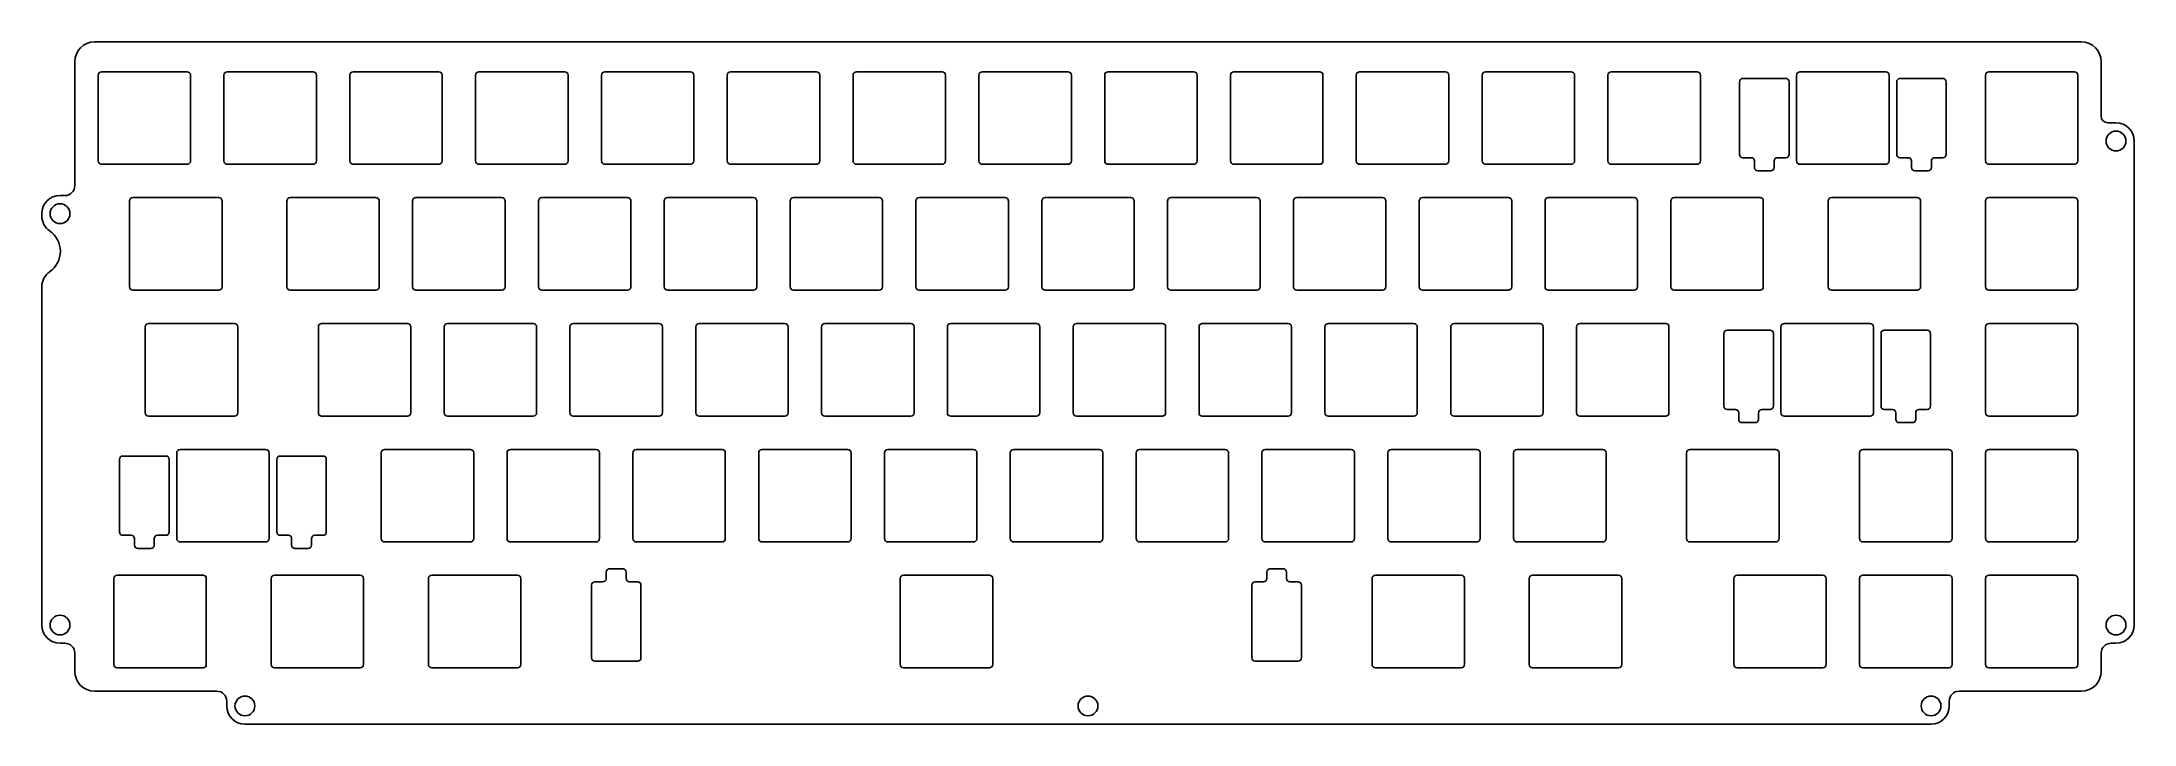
# Model space of a CAD drawing. Header units: millimetres. Extents: x -122 to 195, y -28 to 76.
import ezdxf

# ---------------------------------------------------------------- set-up
doc = ezdxf.new("R2010")
doc.units = ezdxf.units.MM

msp = doc.modelspace()

# ---------------------------------------------------------------- linework, layer by layer
at = {"color": 7, "linetype": 'Continuous', "lineweight": 25}
for p, q in [((186.76, 75.67), (-114.04, 75.67)), ((-117.04, 72.67), (-117.04, 53.92)), ((-113.51, 70.65), (-113.51, 57.65)), ((-100.01, 71.15), (-113.01, 71.15)), ((-99.51, 57.65), (-99.51, 70.65)), ((-94.46, 70.65), (-94.46, 57.65)), ((-80.96, 71.15), (-93.96, 71.15)), ((-80.46, 57.65), (-80.46, 70.65)), ((-75.41, 70.65), (-75.41, 57.65)), ((-61.91, 71.15), (-74.91, 71.15)), ((-61.41, 57.65), (-61.41, 70.65)), ((-56.36, 70.65), (-56.36, 57.65)), ((-42.86, 71.15), (-55.86, 71.15)), ((-42.36, 57.65), (-42.36, 70.65)), ((-37.31, 70.65), (-37.31, 57.65)), ((-23.81, 71.15), (-36.81, 71.15)), ((-23.31, 57.65), (-23.31, 70.65)), ((-18.26, 70.65), (-18.26, 57.65)), ((-4.76, 71.15), (-17.76, 71.15)), ((-4.26, 57.65), (-4.26, 70.65)), ((0.79, 70.65), (0.79, 57.65)), ((14.29, 71.15), (1.29, 71.15)), ((14.79, 57.65), (14.79, 70.65)), ((19.84, 70.65), (19.84, 57.65)), ((33.34, 71.15), (20.34, 71.15)), ((33.84, 57.65), (33.84, 70.65)), ((38.89, 70.65), (38.89, 57.65)), ((52.39, 71.15), (39.39, 71.15)), ((52.89, 57.65), (52.89, 70.65)), ((57.94, 70.65), (57.94, 57.65)), ((71.44, 71.15), (58.44, 71.15)), ((71.94, 57.65), (71.94, 70.65)), ((76.99, 70.65), (76.99, 57.65)), ((90.49, 71.15), (77.49, 71.15)), ((90.99, 57.65), (90.99, 70.65)), ((96.04, 70.65), (96.04, 57.65)), ((109.54, 71.15), (96.54, 71.15)), ((110.04, 57.65), (110.04, 70.65)), ((115.09, 70.65), (115.09, 57.65)), ((128.59, 71.15), (115.59, 71.15)), ((129.09, 57.65), (129.09, 70.65)), ((142.01, 70.15), (135.51, 70.15)), ((143.66, 70.65), (143.66, 57.65)), ((157.16, 71.15), (144.16, 71.15)), ((157.66, 57.65), (157.66, 70.65)), ((165.81, 70.15), (159.31, 70.15)), ((172.24, 70.65), (172.24, 57.65)), ((185.74, 71.15), (172.74, 71.15)), ((186.24, 57.65), (186.24, 70.65)), ((189.76, 64.42), (189.76, 72.67)), ((135.01, 69.65), (135.01, 58.65)), ((142.51, 58.65), (142.51, 69.65)), ((158.81, 69.65), (158.81, 58.65)), ((166.31, 58.65), (166.31, 69.65)), ((192.01, 63.42), (190.76, 63.42)), ((194.76, -12.58), (194.76, 60.67)), ((-113.01, 57.15), (-100.01, 57.15)), ((-93.96, 57.15), (-80.96, 57.15)), ((-74.91, 57.15), (-61.91, 57.15)), ((-55.86, 57.15), (-42.86, 57.15)), ((-36.81, 57.15), (-23.81, 57.15)), ((-17.76, 57.15), (-4.76, 57.15)), ((1.29, 57.15), (14.29, 57.15)), ((20.34, 57.15), (33.34, 57.15)), ((39.39, 57.15), (52.39, 57.15)), ((58.44, 57.15), (71.44, 57.15)), ((77.49, 57.15), (90.49, 57.15)), ((96.54, 57.15), (109.54, 57.15)), ((115.59, 57.15), (128.59, 57.15)), ((135.51, 58.15), (136.76, 58.15)), ((137.26, 57.65), (137.26, 56.65)), ((140.26, 56.65), (140.26, 57.65)), ((140.76, 58.15), (142.01, 58.15)), ((144.16, 57.15), (157.16, 57.15)), ((159.31, 58.15), (160.56, 58.15)), ((161.06, 57.65), (161.06, 56.65)), ((164.06, 56.65), (164.06, 57.65)), ((164.56, 58.15), (165.81, 58.15)), ((172.74, 57.15), (185.74, 57.15)), ((137.76, 56.15), (139.76, 56.15)), ((161.56, 56.15), (163.56, 56.15)), ((-118.54, 52.42), (-119.28, 52.42)), ((-108.75, 51.6), (-108.75, 38.6)), ((-95.25, 52.1), (-108.25, 52.1)), ((-94.75, 38.6), (-94.75, 51.6)), ((-84.94, 51.6), (-84.94, 38.6)), ((-71.44, 52.1), (-84.44, 52.1)), ((-70.94, 38.6), (-70.94, 51.6)), ((-65.89, 51.6), (-65.89, 38.6)), ((-52.39, 52.1), (-65.39, 52.1)), ((-51.89, 38.6), (-51.89, 51.6)), ((-46.84, 51.6), (-46.84, 38.6)), ((-33.34, 52.1), (-46.34, 52.1)), ((-32.84, 38.6), (-32.84, 51.6)), ((-27.79, 51.6), (-27.79, 38.6)), ((-14.29, 52.1), (-27.29, 52.1)), ((-13.79, 38.6), (-13.79, 51.6)), ((-8.74, 51.6), (-8.74, 38.6)), ((4.76, 52.1), (-8.24, 52.1)), ((5.26, 38.6), (5.26, 51.6)), ((10.31, 51.6), (10.31, 38.6)), ((23.81, 52.1), (10.81, 52.1)), ((24.31, 38.6), (24.31, 51.6)), ((29.36, 51.6), (29.36, 38.6)), ((42.86, 52.1), (29.86, 52.1)), ((43.36, 38.6), (43.36, 51.6)), ((48.41, 51.6), (48.41, 38.6)), ((61.91, 52.1), (48.91, 52.1)), ((62.41, 38.6), (62.41, 51.6)), ((67.46, 51.6), (67.46, 38.6)), ((80.96, 52.1), (67.96, 52.1)), ((81.46, 38.6), (81.46, 51.6)), ((86.51, 51.6), (86.51, 38.6)), ((100.01, 52.1), (87.01, 52.1)), ((100.51, 38.6), (100.51, 51.6)), ((105.56, 51.6), (105.56, 38.6)), ((119.06, 52.1), (106.06, 52.1)), ((119.56, 38.6), (119.56, 51.6)), ((124.61, 51.6), (124.61, 38.6)), ((138.11, 52.1), (125.11, 52.1)), ((138.61, 38.6), (138.61, 51.6)), ((148.43, 51.6), (148.43, 38.6)), ((161.93, 52.1), (148.93, 52.1)), ((162.43, 38.6), (162.43, 51.6)), ((172.24, 51.6), (172.24, 38.6)), ((185.74, 52.1), (172.74, 52.1)), ((186.24, 38.6), (186.24, 51.6)), ((-122.03, 49.67), (-122.03, 49.32)), ((-122.03, 38.63), (-122.03, -12.58)), ((-108.25, 38.1), (-95.25, 38.1)), ((-84.44, 38.1), (-71.44, 38.1)), ((-65.39, 38.1), (-52.39, 38.1)), ((-46.34, 38.1), (-33.34, 38.1)), ((-27.29, 38.1), (-14.29, 38.1)), ((-8.24, 38.1), (4.76, 38.1)), ((10.81, 38.1), (23.81, 38.1)), ((29.86, 38.1), (42.86, 38.1)), ((48.91, 38.1), (61.91, 38.1)), ((67.96, 38.1), (80.96, 38.1)), ((87.01, 38.1), (100.01, 38.1)), ((106.06, 38.1), (119.06, 38.1)), ((125.11, 38.1), (138.11, 38.1)), ((148.93, 38.1), (161.93, 38.1)), ((172.74, 38.1), (185.74, 38.1)), ((-106.37, 32.55), (-106.37, 19.55)), ((-92.87, 33.05), (-105.87, 33.05)), ((-92.37, 19.55), (-92.37, 32.55)), ((-80.17, 32.55), (-80.17, 19.55)), ((-66.67, 33.05), (-79.67, 33.05)), ((-66.17, 19.55), (-66.17, 32.55)), ((-61.12, 32.55), (-61.12, 19.55)), ((-47.62, 33.05), (-60.62, 33.05)), ((-47.12, 19.55), (-47.12, 32.55)), ((-42.08, 32.55), (-42.08, 19.55)), ((-28.57, 33.05), (-41.58, 33.05)), ((-28.07, 19.55), (-28.07, 32.55)), ((-23.02, 32.55), (-23.02, 19.55)), ((-9.53, 33.05), (-22.52, 33.05)), ((-9.03, 19.55), (-9.03, 32.55)), ((-3.98, 32.55), (-3.98, 19.55)), ((9.53, 33.05), (-3.48, 33.05)), ((10.03, 19.55), (10.03, 32.55)), ((15.07, 32.55), (15.07, 19.55)), ((28.57, 33.05), (15.57, 33.05)), ((29.07, 19.55), (29.07, 32.55)), ((34.12, 32.55), (34.12, 19.55)), ((47.62, 33.05), (34.62, 33.05)), ((48.12, 19.55), (48.12, 32.55)), ((53.17, 32.55), (53.17, 19.55)), ((66.67, 33.05), (53.67, 33.05)), ((67.17, 19.55), (67.17, 32.55)), ((72.22, 32.55), (72.22, 19.55)), ((85.72, 33.05), (72.72, 33.05)), ((86.22, 19.55), (86.22, 32.55)), ((91.28, 32.55), (91.28, 19.55)), ((104.78, 33.05), (91.78, 33.05)), ((105.28, 19.55), (105.28, 32.55)), ((110.33, 32.55), (110.33, 19.55)), ((123.83, 33.05), (110.83, 33.05)), ((124.33, 19.55), (124.33, 32.55)), ((139.63, 32.05), (133.13, 32.05)), ((141.28, 32.55), (141.28, 19.55)), ((154.78, 33.05), (141.78, 33.05)), ((155.28, 19.55), (155.28, 32.55)), ((163.43, 32.05), (156.93, 32.05)), ((172.24, 32.55), (172.24, 19.55)), ((185.74, 33.05), (172.74, 33.05)), ((186.24, 19.55), (186.24, 32.55)), ((132.63, 31.55), (132.63, 20.55)), ((140.13, 20.55), (140.13, 31.55)), ((156.43, 31.55), (156.43, 20.55)), ((163.93, 20.55), (163.93, 31.55)), ((-105.87, 19.05), (-92.87, 19.05)), ((-79.67, 19.05), (-66.67, 19.05)), ((-60.62, 19.05), (-47.62, 19.05)), ((-41.58, 19.05), (-28.57, 19.05)), ((-22.52, 19.05), (-9.53, 19.05)), ((-3.48, 19.05), (9.53, 19.05)), ((15.57, 19.05), (28.57, 19.05)), ((34.62, 19.05), (47.62, 19.05)), ((53.67, 19.05), (66.67, 19.05)), ((72.72, 19.05), (85.72, 19.05)), ((91.78, 19.05), (104.78, 19.05)), ((110.83, 19.05), (123.83, 19.05)), ((133.13, 20.05), (134.38, 20.05)), ((134.88, 19.55), (134.88, 18.55)), ((137.88, 18.55), (137.88, 19.55)), ((138.38, 20.05), (139.63, 20.05)), ((141.78, 19.05), (154.78, 19.05)), ((156.93, 20.05), (158.18, 20.05)), ((158.68, 19.55), (158.68, 18.55)), ((161.68, 18.55), (161.68, 19.55)), ((162.18, 20.05), (163.43, 20.05)), ((172.74, 19.05), (185.74, 19.05)), ((135.38, 18.05), (137.38, 18.05)), ((159.18, 18.05), (161.18, 18.05)), ((-103.26, 13), (-109.76, 13)), ((-101.61, 13.5), (-101.61, 0.5)), ((-88.11, 14), (-101.11, 14)), ((-87.61, 0.5), (-87.61, 13.5)), ((-79.46, 13), (-85.96, 13)), ((-70.65, 13.5), (-70.65, 0.5)), ((-57.15, 14), (-70.15, 14)), ((-56.65, 0.5), (-56.65, 13.5)), ((-51.6, 13.5), (-51.6, 0.5)), ((-38.1, 14), (-51.1, 14)), ((-37.6, 0.5), (-37.6, 13.5)), ((-32.55, 13.5), (-32.55, 0.5)), ((-19.05, 14), (-32.05, 14)), ((-18.55, 0.5), (-18.55, 13.5)), ((-13.5, 13.5), (-13.5, 0.5)), ((0, 14), (-13, 14)), ((0.5, 0.5), (0.5, 13.5)), ((5.55, 13.5), (5.55, 0.5)), ((19.05, 14), (6.05, 14)), ((19.55, 0.5), (19.55, 13.5)), ((24.6, 13.5), (24.6, 0.5)), ((38.1, 14), (25.1, 14)), ((38.6, 0.5), (38.6, 13.5)), ((43.65, 13.5), (43.65, 0.5)), ((57.15, 14), (44.15, 14)), ((57.65, 0.5), (57.65, 13.5)), ((62.7, 13.5), (62.7, 0.5)), ((76.2, 14), (63.2, 14)), ((76.7, 0.5), (76.7, 13.5)), ((81.75, 13.5), (81.75, 0.5)), ((95.25, 14), (82.25, 14)), ((95.75, 0.5), (95.75, 13.5)), ((100.8, 13.5), (100.8, 0.5)), ((114.3, 14), (101.3, 14)), ((114.8, 0.5), (114.8, 13.5)), ((126.99, 13.5), (126.99, 0.5)), ((140.49, 14), (127.49, 14)), ((140.99, 0.5), (140.99, 13.5)), ((153.19, 13.5), (153.19, 0.5)), ((166.69, 14), (153.69, 14)), ((167.19, 0.5), (167.19, 13.5)), ((172.24, 13.5), (172.24, 0.5)), ((185.74, 14), (172.74, 14)), ((186.24, 0.5), (186.24, 13.5)), ((-110.26, 12.5), (-110.26, 1.5)), ((-102.76, 1.5), (-102.76, 12.5)), ((-86.46, 12.5), (-86.46, 1.5)), ((-78.96, 1.5), (-78.96, 12.5)), ((-109.76, 1), (-108.51, 1)), ((-108.01, 0.5), (-108.01, -0.5)), ((-105.01, -0.5), (-105.01, 0.5)), ((-104.51, 1), (-103.26, 1)), ((-101.11, 0), (-88.11, 0)), ((-85.96, 1), (-84.71, 1)), ((-84.21, 0.5), (-84.21, -0.5)), ((-81.21, -0.5), (-81.21, 0.5)), ((-80.71, 1), (-79.46, 1)), ((-70.15, 0), (-57.15, 0)), ((-51.1, 0), (-38.1, 0)), ((-32.05, 0), (-19.05, 0)), ((-13, 0), (0, 0)), ((6.05, 0), (19.05, 0)), ((25.1, 0), (38.1, 0)), ((44.15, 0), (57.15, 0)), ((63.2, 0), (76.2, 0)), ((82.25, 0), (95.25, 0)), ((101.3, 0), (114.3, 0)), ((127.49, 0), (140.49, 0)), ((153.69, 0), (166.69, 0)), ((172.74, 0), (185.74, 0)), ((-107.51, -1), (-105.51, -1)), ((-83.71, -1), (-81.71, -1)), ((-111.13, -5.55), (-111.13, -18.55)), ((-97.63, -5.05), (-110.63, -5.05)), ((-97.13, -18.55), (-97.13, -5.55)), ((-87.32, -5.55), (-87.32, -18.55)), ((-73.82, -5.05), (-86.82, -5.05)), ((-73.32, -18.55), (-73.32, -5.55)), ((-63.51, -5.55), (-63.51, -18.55)), ((-50.01, -5.05), (-63.01, -5.05)), ((-49.51, -18.55), (-49.51, -5.55)), ((-37.07, -6.05), (-38.32, -6.05)), ((-36.57, -4.55), (-36.57, -5.55)), ((-34.07, -4.05), (-36.07, -4.05)), ((-33.57, -5.55), (-33.57, -4.55)), ((-31.82, -6.05), (-33.07, -6.05)), ((7.93, -5.55), (7.93, -18.55)), ((21.43, -5.05), (8.43, -5.05)), ((21.93, -18.55), (21.93, -5.55)), ((62.93, -6.05), (61.68, -6.05)), ((63.43, -4.55), (63.43, -5.55)), ((65.93, -4.05), (63.93, -4.05)), ((66.43, -5.55), (66.43, -4.55)), ((68.18, -6.05), (66.93, -6.05)), ((79.37, -5.55), (79.37, -18.55)), ((92.87, -5.05), (79.87, -5.05)), ((93.37, -18.55), (93.37, -5.55)), ((103.18, -5.55), (103.18, -18.55)), ((116.68, -5.05), (103.68, -5.05)), ((117.18, -18.55), (117.18, -5.55)), ((134.14, -5.55), (134.14, -18.55)), ((147.64, -5.05), (134.64, -5.05)), ((148.14, -18.55), (148.14, -5.55)), ((153.19, -5.55), (153.19, -18.55)), ((166.69, -5.05), (153.69, -5.05)), ((167.19, -18.55), (167.19, -5.55)), ((172.24, -5.55), (172.24, -18.55)), ((185.74, -5.05), (172.74, -5.05)), ((186.24, -18.55), (186.24, -5.55)), ((-38.82, -6.55), (-38.82, -17.55)), ((-31.32, -17.55), (-31.32, -6.55)), ((61.18, -6.55), (61.18, -17.55)), ((68.68, -17.55), (68.68, -6.55)), ((-119.28, -15.33), (-118.54, -15.33)), ((191.26, -15.33), (192.01, -15.33)), ((-117.04, -16.83), (-117.04, -19.58)), ((-38.32, -18.05), (-31.82, -18.05)), ((61.68, -18.05), (68.18, -18.05)), ((189.76, -19.58), (189.76, -16.83)), ((-110.63, -19.05), (-97.63, -19.05)), ((-86.82, -19.05), (-73.82, -19.05)), ((-63.01, -19.05), (-50.01, -19.05)), ((8.43, -19.05), (21.43, -19.05)), ((79.87, -19.05), (92.87, -19.05)), ((103.68, -19.05), (116.68, -19.05)), ((134.64, -19.05), (147.64, -19.05)), ((153.69, -19.05), (166.69, -19.05)), ((172.74, -19.05), (185.74, -19.05)), ((-114.04, -22.58), (-95.54, -22.58)), ((-94.04, -24.08), (-94.04, -24.82)), ((166.76, -24.82), (166.76, -24.08)), ((168.26, -22.58), (186.76, -22.58)), ((-91.29, -27.57), (164.01, -27.57))]:
    msp.add_line(p, q, dxfattribs=at)
for centre in [(192.01, 60.67), (-119.28, 49.67), (-119.28, -12.58), (192.01, -12.58), (-91.29, -24.82), (36.36, -24.82), (164.01, -24.82)]:
    msp.add_circle(centre, 1.5, dxfattribs=at)
for centre, radius, start, end in [((-114.04, 72.67), 3, 90, 180), ((186.76, 72.67), 3, 360, 90), ((-113.01, 70.65), 0.5, 90, 180), ((-100.01, 70.65), 0.5, 0, 90), ((-93.96, 70.65), 0.5, 90, 180), ((-80.96, 70.65), 0.5, 360, 90), ((-74.91, 70.65), 0.5, 90, 180), ((-61.91, 70.65), 0.5, 360, 90), ((-55.86, 70.65), 0.5, 90, 180), ((-42.86, 70.65), 0.5, 0, 90), ((-36.81, 70.65), 0.5, 90, 180), ((-23.81, 70.65), 0.5, 360, 90), ((-17.76, 70.65), 0.5, 90, 180), ((-4.76, 70.65), 0.5, 0, 90), ((1.29, 70.65), 0.5, 90, 180), ((14.29, 70.65), 0.5, 360, 90), ((20.34, 70.65), 0.5, 90, 180), ((33.34, 70.65), 0.5, 360, 90), ((39.39, 70.65), 0.5, 90, 180), ((52.39, 70.65), 0.5, 0, 90), ((58.44, 70.65), 0.5, 90, 180), ((71.44, 70.65), 0.5, 360, 90), ((77.49, 70.65), 0.5, 90, 180), ((90.49, 70.65), 0.5, 360, 90), ((96.54, 70.65), 0.5, 90, 180), ((109.54, 70.65), 0.5, 0, 90), ((115.59, 70.65), 0.5, 90, 180), ((128.59, 70.65), 0.5, 360, 90), ((135.51, 69.65), 0.5, 90, 180), ((142.01, 69.65), 0.5, 360, 90), ((144.16, 70.65), 0.5, 90, 180), ((157.16, 70.65), 0.5, 0, 90), ((159.31, 69.65), 0.5, 90, 180), ((165.81, 69.65), 0.5, 0, 90), ((172.74, 70.65), 0.5, 90, 180), ((185.74, 70.65), 0.5, 360, 90), ((190.76, 64.42), 1, 180, 270), ((192.01, 60.67), 2.75, 360, 90), ((-113.01, 57.65), 0.5, 180, 270), ((-100.01, 57.65), 0.5, 270, 0), ((-93.96, 57.65), 0.5, 180, 270), ((-80.96, 57.65), 0.5, 270, 360), ((-74.91, 57.65), 0.5, 180, 270), ((-61.91, 57.65), 0.5, 270, 360), ((-55.86, 57.65), 0.5, 180, 270), ((-42.86, 57.65), 0.5, 270, 0), ((-36.81, 57.65), 0.5, 180, 270), ((-23.81, 57.65), 0.5, 270, 360), ((-17.76, 57.65), 0.5, 180, 270), ((-4.76, 57.65), 0.5, 270, 0), ((1.29, 57.65), 0.5, 180, 270), ((14.29, 57.65), 0.5, 270, 360), ((20.34, 57.65), 0.5, 180, 270), ((33.34, 57.65), 0.5, 270, 360), ((39.39, 57.65), 0.5, 180, 270), ((52.39, 57.65), 0.5, 270, 0), ((58.44, 57.65), 0.5, 180, 270), ((71.44, 57.65), 0.5, 270, 360), ((77.49, 57.65), 0.5, 180, 270), ((90.49, 57.65), 0.5, 270, 360), ((96.54, 57.65), 0.5, 180, 270), ((109.54, 57.65), 0.5, 270, 0), ((115.59, 57.65), 0.5, 180, 270), ((128.59, 57.65), 0.5, 270, 360), ((135.51, 58.65), 0.5, 180, 270), ((136.76, 57.65), 0.5, 360, 90), ((140.76, 57.65), 0.5, 90, 180), ((142.01, 58.65), 0.5, 270, 0), ((144.16, 57.65), 0.5, 180, 270), ((157.16, 57.65), 0.5, 270, 0), ((159.31, 58.65), 0.5, 180, 270), ((160.56, 57.65), 0.5, 360, 90), ((164.56, 57.65), 0.5, 90, 180), ((165.81, 58.65), 0.5, 270, 360), ((172.74, 57.65), 0.5, 180, 270), ((185.74, 57.65), 0.5, 270, 360), ((-118.54, 53.92), 1.5, 270, 360), ((137.76, 56.65), 0.5, 180, 270), ((139.76, 56.65), 0.5, 270, 0), ((161.56, 56.65), 0.5, 180, 270), ((163.56, 56.65), 0.5, 270, 360), ((-119.28, 49.67), 2.75, 90, 180), ((-108.25, 51.6), 0.5, 90, 180), ((-95.25, 51.6), 0.5, 360, 90), ((-84.44, 51.6), 0.5, 90, 180), ((-71.44, 51.6), 0.5, 360, 90), ((-65.39, 51.6), 0.5, 90, 180), ((-52.39, 51.6), 0.5, 0, 90), ((-46.34, 51.6), 0.5, 90, 180), ((-33.34, 51.6), 0.5, 360, 90), ((-27.29, 51.6), 0.5, 90, 180), ((-14.29, 51.6), 0.5, 360, 90), ((-8.24, 51.6), 0.5, 90, 180), ((4.76, 51.6), 0.5, 0, 90), ((10.81, 51.6), 0.5, 90, 180), ((23.81, 51.6), 0.5, 360, 90), ((29.86, 51.6), 0.5, 90, 180), ((42.86, 51.6), 0.5, 360, 90), ((48.91, 51.6), 0.5, 90, 180), ((61.91, 51.6), 0.5, 0, 90), ((67.96, 51.6), 0.5, 90, 180), ((80.96, 51.6), 0.5, 360, 90), ((87.01, 51.6), 0.5, 90, 180), ((100.01, 51.6), 0.5, 0, 90), ((106.06, 51.6), 0.5, 90, 180), ((119.06, 51.6), 0.5, 360, 90), ((125.11, 51.6), 0.5, 90, 180), ((138.11, 51.6), 0.5, 360, 90), ((148.93, 51.6), 0.5, 90, 180), ((161.93, 51.6), 0.5, 360, 90), ((172.74, 51.6), 0.5, 90, 180), ((185.74, 51.6), 0.5, 360, 90), ((-119.28, 49.32), 2.75, 180, 235.4249), ((-122.97, 43.98), 3.74, 304.5451, 55.455), ((-119.28, 38.63), 2.75, 124.5751, 180), ((-108.25, 38.6), 0.5, 180, 270), ((-95.25, 38.6), 0.5, 270, 360), ((-84.44, 38.6), 0.5, 180, 270), ((-71.44, 38.6), 0.5, 270, 360), ((-65.39, 38.6), 0.5, 180, 270), ((-52.39, 38.6), 0.5, 270, 0), ((-46.34, 38.6), 0.5, 180, 270), ((-33.34, 38.6), 0.5, 270, 360), ((-27.29, 38.6), 0.5, 180, 270), ((-14.29, 38.6), 0.5, 270, 360), ((-8.24, 38.6), 0.5, 180, 270), ((4.76, 38.6), 0.5, 270, 0), ((10.81, 38.6), 0.5, 180, 270), ((23.81, 38.6), 0.5, 270, 360), ((29.86, 38.6), 0.5, 180, 270), ((42.86, 38.6), 0.5, 270, 360), ((48.91, 38.6), 0.5, 180, 270), ((61.91, 38.6), 0.5, 270, 0), ((67.96, 38.6), 0.5, 180, 270), ((80.96, 38.6), 0.5, 270, 360), ((87.01, 38.6), 0.5, 180, 270), ((100.01, 38.6), 0.5, 270, 0), ((106.06, 38.6), 0.5, 180, 270), ((119.06, 38.6), 0.5, 270, 360), ((125.11, 38.6), 0.5, 180, 270), ((138.11, 38.6), 0.5, 270, 360), ((148.93, 38.6), 0.5, 180, 270), ((161.93, 38.6), 0.5, 270, 360), ((172.74, 38.6), 0.5, 180, 270), ((185.74, 38.6), 0.5, 270, 360), ((-105.87, 32.55), 0.5, 90, 180), ((-92.87, 32.55), 0.5, 360, 90), ((-79.67, 32.55), 0.5, 90, 180), ((-66.67, 32.55), 0.5, 0, 90), ((-60.62, 32.55), 0.5, 90, 180), ((-47.62, 32.55), 0.5, 360, 90), ((-41.58, 32.55), 0.5, 90, 180), ((-28.57, 32.55), 0.5, 0, 90), ((-22.52, 32.55), 0.5, 90, 180), ((-9.53, 32.55), 0.5, 360, 90), ((-3.48, 32.55), 0.5, 90, 180), ((9.53, 32.55), 0.5, 360, 90), ((15.57, 32.55), 0.5, 90, 180), ((28.57, 32.55), 0.5, 0, 90), ((34.62, 32.55), 0.5, 90, 180), ((47.62, 32.55), 0.5, 360, 90), ((53.67, 32.55), 0.5, 90, 180), ((66.67, 32.55), 0.5, 360, 90), ((72.72, 32.55), 0.5, 90, 180), ((85.72, 32.55), 0.5, 0, 90), ((91.78, 32.55), 0.5, 90, 180), ((104.78, 32.55), 0.5, 360, 90), ((110.83, 32.55), 0.5, 90, 180), ((123.83, 32.55), 0.5, 0, 90), ((133.13, 31.55), 0.5, 90, 180), ((139.63, 31.55), 0.5, 0, 90), ((141.78, 32.55), 0.5, 90, 180), ((154.78, 32.55), 0.5, 360, 90), ((156.93, 31.55), 0.5, 90, 180), ((163.43, 31.55), 0.5, 0, 90), ((172.74, 32.55), 0.5, 90, 180), ((185.74, 32.55), 0.5, 360, 90), ((-105.87, 19.55), 0.5, 180, 270), ((-92.87, 19.55), 0.5, 270, 0), ((-79.67, 19.55), 0.5, 180, 270), ((-66.67, 19.55), 0.5, 270, 0), ((-60.62, 19.55), 0.5, 180, 270), ((-47.62, 19.55), 0.5, 270, 0), ((-41.58, 19.55), 0.5, 180, 270), ((-28.57, 19.55), 0.5, 270, 0), ((-22.52, 19.55), 0.5, 180, 270), ((-9.53, 19.55), 0.5, 270, 0), ((-3.48, 19.55), 0.5, 180, 270), ((9.53, 19.55), 0.5, 270, 0), ((15.57, 19.55), 0.5, 180, 270), ((28.57, 19.55), 0.5, 270, 0), ((34.62, 19.55), 0.5, 180, 270), ((47.62, 19.55), 0.5, 270, 0), ((53.67, 19.55), 0.5, 180, 270), ((66.67, 19.55), 0.5, 270, 0), ((72.72, 19.55), 0.5, 180, 270), ((85.72, 19.55), 0.5, 270, 0), ((91.78, 19.55), 0.5, 180, 270), ((104.78, 19.55), 0.5, 270, 0), ((110.83, 19.55), 0.5, 180, 270), ((123.83, 19.55), 0.5, 270, 0), ((133.13, 20.55), 0.5, 180, 270), ((134.38, 19.55), 0.5, 360, 90), ((138.38, 19.55), 0.5, 90, 180), ((139.63, 20.55), 0.5, 270, 360), ((141.78, 19.55), 0.5, 180, 270), ((154.78, 19.55), 0.5, 270, 0), ((156.93, 20.55), 0.5, 180, 270), ((158.18, 19.55), 0.5, 0, 90), ((162.18, 19.55), 0.5, 90, 180), ((163.43, 20.55), 0.5, 270, 0), ((172.74, 19.55), 0.5, 180, 270), ((185.74, 19.55), 0.5, 270, 0), ((135.38, 18.55), 0.5, 180, 270), ((137.38, 18.55), 0.5, 270, 0), ((159.18, 18.55), 0.5, 180, 270), ((161.18, 18.55), 0.5, 270, 360), ((-109.76, 12.5), 0.5, 90, 180), ((-103.26, 12.5), 0.5, 0, 90), ((-101.11, 13.5), 0.5, 90, 180), ((-88.11, 13.5), 0.5, 0, 90), ((-85.96, 12.5), 0.5, 90, 180), ((-79.46, 12.5), 0.5, 0, 90), ((-70.15, 13.5), 0.5, 90, 180), ((-57.15, 13.5), 0.5, 360, 90), ((-51.1, 13.5), 0.5, 90, 180), ((-38.1, 13.5), 0.5, 0, 90), ((-32.05, 13.5), 0.5, 90, 180), ((-19.05, 13.5), 0.5, 0, 90), ((-13, 13.5), 0.5, 90, 180), ((0, 13.5), 0.5, 0, 90), ((6.05, 13.5), 0.5, 90, 180), ((19.05, 13.5), 0.5, 0, 90), ((25.1, 13.5), 0.5, 90, 180), ((38.1, 13.5), 0.5, 0, 90), ((44.15, 13.5), 0.5, 90, 180), ((57.15, 13.5), 0.5, 0, 90), ((63.2, 13.5), 0.5, 90, 180), ((76.2, 13.5), 0.5, 0, 90), ((82.25, 13.5), 0.5, 90, 180), ((95.25, 13.5), 0.5, 0, 90), ((101.3, 13.5), 0.5, 90, 180), ((114.3, 13.5), 0.5, 0, 90), ((127.49, 13.5), 0.5, 90, 180), ((140.49, 13.5), 0.5, 0, 90), ((153.69, 13.5), 0.5, 90, 180), ((166.69, 13.5), 0.5, 0, 90), ((172.74, 13.5), 0.5, 90, 180), ((185.74, 13.5), 0.5, 360, 90), ((-109.76, 1.5), 0.5, 180, 270), ((-108.51, 0.5), 0.5, 0, 90), ((-104.51, 0.5), 0.5, 90, 180), ((-103.26, 1.5), 0.5, 270, 360), ((-101.11, 0.5), 0.5, 180, 270), ((-88.11, 0.5), 0.5, 270, 0), ((-85.96, 1.5), 0.5, 180, 270), ((-84.71, 0.5), 0.5, 0, 90), ((-80.71, 0.5), 0.5, 90, 180), ((-79.46, 1.5), 0.5, 270, 0), ((-70.15, 0.5), 0.5, 180, 270), ((-57.15, 0.5), 0.5, 270, 360), ((-51.1, 0.5), 0.5, 180, 270), ((-38.1, 0.5), 0.5, 270, 360), ((-32.05, 0.5), 0.5, 180, 270), ((-19.05, 0.5), 0.5, 270, 0), ((-13, 0.5), 0.5, 180, 270), ((0, 0.5), 0.5, 270, 360), ((6.05, 0.5), 0.5, 180, 270), ((19.05, 0.5), 0.5, 270, 0), ((25.1, 0.5), 0.5, 180, 270), ((38.1, 0.5), 0.5, 270, 360), ((44.15, 0.5), 0.5, 180, 270), ((57.15, 0.5), 0.5, 270, 360), ((63.2, 0.5), 0.5, 180, 270), ((76.2, 0.5), 0.5, 270, 0), ((82.25, 0.5), 0.5, 180, 270), ((95.25, 0.5), 0.5, 270, 360), ((101.3, 0.5), 0.5, 180, 270), ((114.3, 0.5), 0.5, 270, 360), ((127.49, 0.5), 0.5, 180, 270), ((140.49, 0.5), 0.5, 270, 360), ((153.69, 0.5), 0.5, 180, 270), ((166.69, 0.5), 0.5, 270, 0), ((172.74, 0.5), 0.5, 180, 270), ((185.74, 0.5), 0.5, 270, 360), ((-107.51, -0.5), 0.5, 180, 270), ((-105.51, -0.5), 0.5, 270, 360), ((-83.71, -0.5), 0.5, 180, 270), ((-81.71, -0.5), 0.5, 270, 0), ((-110.63, -5.55), 0.5, 90, 180), ((-97.63, -5.55), 0.5, 360, 90), ((-86.82, -5.55), 0.5, 90, 180), ((-73.82, -5.55), 0.5, 360, 90), ((-63.01, -5.55), 0.5, 90, 180), ((-50.01, -5.55), 0.5, 360, 90), ((-38.32, -6.55), 0.5, 90, 180), ((-37.07, -5.55), 0.5, 270, 0), ((-36.07, -4.55), 0.5, 90, 180), ((-34.07, -4.55), 0.5, 0, 90), ((-33.07, -5.55), 0.5, 180, 270), ((-31.82, -6.55), 0.5, 360, 90), ((8.43, -5.55), 0.5, 90, 180), ((21.43, -5.55), 0.5, 360, 90), ((61.68, -6.55), 0.5, 90, 180), ((62.93, -5.55), 0.5, 270, 0), ((63.93, -4.55), 0.5, 90, 180), ((65.93, -4.55), 0.5, 360, 90), ((66.93, -5.55), 0.5, 180, 270), ((68.18, -6.55), 0.5, 0, 90), ((79.87, -5.55), 0.5, 90, 180), ((92.87, -5.55), 0.5, 360, 90), ((103.68, -5.55), 0.5, 90, 180), ((116.68, -5.55), 0.5, 360, 90), ((134.64, -5.55), 0.5, 90, 180), ((147.64, -5.55), 0.5, 0, 90), ((153.69, -5.55), 0.5, 90, 180), ((166.69, -5.55), 0.5, 0, 90), ((172.74, -5.55), 0.5, 90, 180), ((185.74, -5.55), 0.5, 360, 90), ((-119.28, -12.58), 2.75, 180, 270), ((192.01, -12.58), 2.75, 270, 0), ((-118.54, -16.83), 1.5, 0, 90), ((191.26, -16.83), 1.5, 90, 180), ((-110.63, -18.55), 0.5, 180, 270), ((-97.63, -18.55), 0.5, 270, 360), ((-86.82, -18.55), 0.5, 180, 270), ((-73.82, -18.55), 0.5, 270, 360), ((-63.01, -18.55), 0.5, 180, 270), ((-50.01, -18.55), 0.5, 270, 360), ((-38.32, -17.55), 0.5, 180, 270), ((-31.82, -17.55), 0.5, 270, 0), ((8.43, -18.55), 0.5, 180, 270), ((21.43, -18.55), 0.5, 270, 360), ((61.68, -17.55), 0.5, 180, 270), ((68.18, -17.55), 0.5, 270, 0), ((79.87, -18.55), 0.5, 180, 270), ((92.87, -18.55), 0.5, 270, 360), ((103.68, -18.55), 0.5, 180, 270), ((116.68, -18.55), 0.5, 270, 360), ((134.64, -18.55), 0.5, 180, 270), ((147.64, -18.55), 0.5, 270, 0), ((153.69, -18.55), 0.5, 180, 270), ((166.69, -18.55), 0.5, 270, 0), ((172.74, -18.55), 0.5, 180, 270), ((185.74, -18.55), 0.5, 270, 360), ((-114.04, -19.58), 3, 180, 270), ((186.76, -19.58), 3, 270, 360), ((-95.54, -24.08), 1.5, 0, 90), ((-91.29, -24.82), 2.75, 180, 270), ((164.01, -24.82), 2.75, 270, 0), ((168.26, -24.08), 1.5, 90, 180)]:
    msp.add_arc(centre, radius, start, end, dxfattribs=at)

doc.saveas('drawing.dxf')
